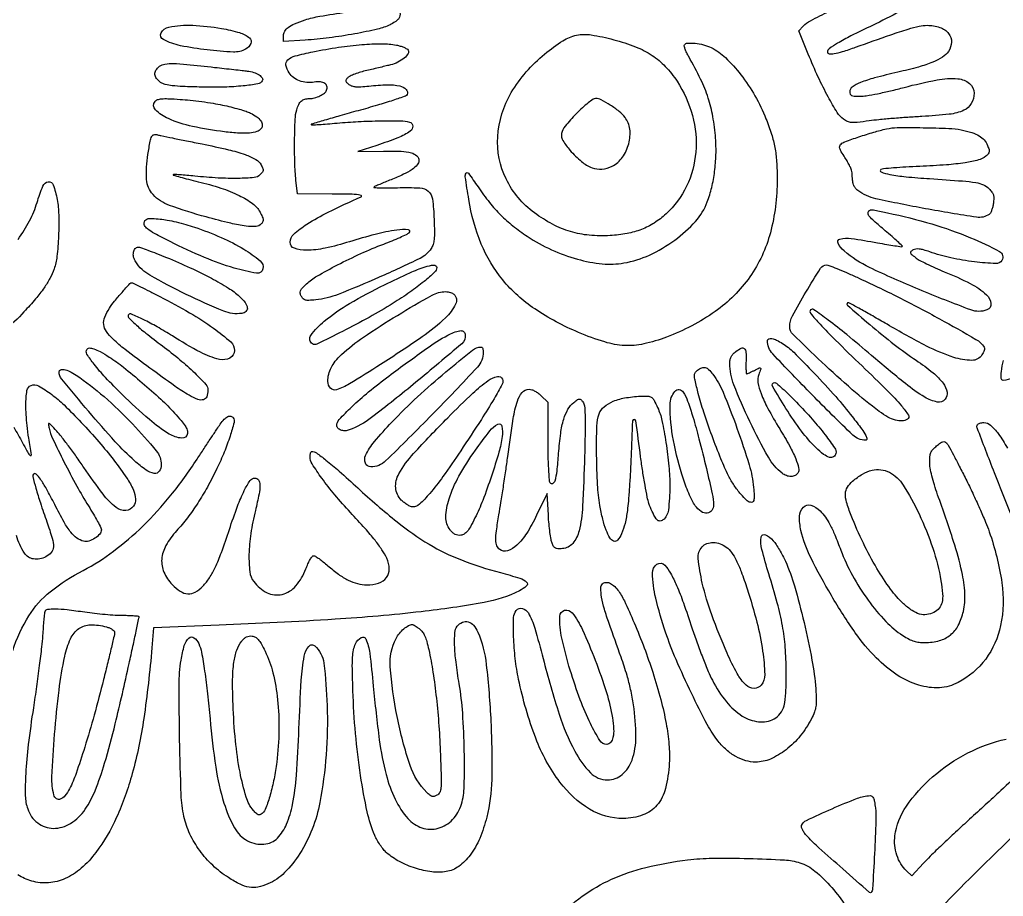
# Model space of a CAD drawing. Header units: inches. Extents: x 0 to 5940, y 0 to 4205.
# Drawn here: x 5454.9 to 5486.68, y 715.4 to 743.74 of the extents above; entities that cross this region are included whole.
import ezdxf

# ---------------------------------------------------------------- set-up
doc = ezdxf.new("R2010")
doc.units = ezdxf.units.IN
doc.header["$LTSCALE"] = 50
doc.header["$MEASUREMENT"] = 0

# ---------------------------------------------------------------- blocks, each defined once
blk = doc.blocks.new('JACZ-COO-GE-001-CAR-LOGO-R00')
at = {"color": 8}
for points in [[(5435.44, 1784.98, -0.004709), (5448.25, 1818.26, -0.00734), (5459.96, 1846.66, -0.007771), (5471.99, 1873.48, -0.006298), (5485.7, 1901.88, -0.003853), (5495.34, 1920.86, -0.008176), (5503.16, 1935.37, -0.008847), (5511.04, 1948.88, -0.005405), (5520.79, 1964.56, 0.002803), (5525.53, 1972.08, 0.000978), (5532.26, 1982.96, 0.000972), (5539.62, 1994.95, 0.001134), (5546.57, 2006.38, -0.010939), (5580.96, 2060.55, -0.015343), (5614.17, 2107.23, -0.015176), (5650.47, 2152.17, -0.010363), (5694.27, 2201.08, -0.010318), (5729.1, 2236.87, -0.006555), (5771.05, 2277.16, -0.006451)], [(5693.17, 2623.08, -0.009926), (5680.84, 2616.84, 0.004605), (5671.14, 2612.05, 0.016958), (5665.14, 2608.76, 0.019833), (5661.34, 2606.3, 0.243674), (5660.57, 2604.81, 0.385778), (5661.3, 2604.01, 0.067774), (5663.51, 2604.09, 0.033701), (5667.28, 2605.01, 0.008623), (5673.24, 2607.02, -0.001425), (5689.07, 2612.6, -0.009775), (5696.92, 2615.17, -0.019808), (5701.81, 2616.46, -0.053466), (5705.39, 2616.86, -0.081406), (5711.16, 2615.94, -0.142215), (5715.12, 2613.21, -0.18231), (5716.42, 2609.32, -0.144673), (5715, 2605.09, -0.099354), (5712.32, 2602.53, -0.04354), (5707.95, 2600.27, -0.030196), (5701.54, 2598.08, -0.011003), (5692.23, 2595.74, 0.008338), (5681.75, 2593.15, 0.031952), (5675.38, 2591.03, 0.054228), (5671.67, 2589.03, 0.24687), (5670.57, 2586.93, 0.099521), (5670.79, 2585.85, 0.194137), (5671.4, 2585.24, 0.090017), (5672.64, 2584.95, 0.012431), (5675.32, 2584.89, 0.042046), (5678.04, 2585.12, 0.007381), (5683.08, 2586.06, 0.007958), (5688.98, 2587.35, 0.007074), (5695.07, 2588.88, -0.01751), (5709.88, 2592.26, -0.067798), (5719.27, 2592.77, -0.151133), (5724.49, 2590.68, -0.226123), (5726.57, 2586.31, -0.130667), (5725.32, 2581.62, -0.158549), (5721.97, 2578.58, -0.077685), (5715.39, 2576.78, -0.015054), (5703.09, 2575.77, 0.004284), (5696.71, 2575.38, 0.003545), (5689.92, 2574.87, 0.00358), (5683.7, 2574.3, 0.0096), (5679.28, 2573.78, -0.005707), (5673.89, 2573.11, -0.044615), (5671.37, 2573.05, -0.086972), (5669.6, 2573.48, -0.05444), (5667.76, 2574.54, -0.096553), (5664.97, 2577.54, -0.015067), (5660.89, 2584.58, -0.015707), (5656.4, 2593.54, -0.011169), (5651.91, 2603.85), (5647.63, 2614.32), (5649.62, 2616.44, -0.083295), (5652.9, 2618.93, -0.009068), (5661.41, 2623.21, -0.011923)], [(5744.03, 2458.15, -0.138188), (5739.71, 2456.89, -0.397343), (5738.76, 2457.78, -0.049975), (5738.86, 2460.87, -0.030391), (5739.83, 2465.84, -0.009308)], [(5296.06, 2520.35, 0.033727), (5301.28, 2528.84, 0.048626), (5304.61, 2537, -0.025435), (5307.24, 2544.43, -0.263917), (5309.7, 2546.35, -0.362926), (5311.94, 2544.98, -0.035309), (5313.67, 2538.35, -0.040937), (5314.38, 2531.47, -0.016138), (5314.27, 2521.95, -0.015307), (5313.58, 2512.68, -0.059643), (5312.3, 2507.07, -0.038212), (5310.42, 2502.85, -0.029026), (5307.75, 2498.53, -0.022954), (5303.99, 2493.67, -0.010773), (5298.73, 2487.73, -0.069163), (5280.26, 2472.62, -0.088566)], [(5742.93, 2397.02, -0.003535), (5735.76, 2415.2, -0.000626), (5727.97, 2435.43, -0.234048), (5728.12, 2436.96, -0.134014), (5728.5, 2437.31, -0.044431), (5729.21, 2437.61, -0.040499), (5730.09, 2437.81, -0.036223), (5731.03, 2437.88, -0.187), (5734.01, 2436.72, -0.051044), (5737.44, 2432.88, -0.032353), (5741.59, 2426.3, -0.009654)], [(5294.11, 2435.84, -0.006757), (5298.08, 2428.71, 0.006104), (5300.06, 2425.13, 0.030847), (5301.31, 2423.22, 0.280376), (5301.81, 2423.02, 0.4147), (5302.06, 2423.38, -0.004532), (5300.89, 2430.8, -0.009557), (5300.14, 2436.59, -0.011929), (5299.72, 2441.44, -0.015204), (5299.58, 2445.93, -0.039612), (5300.07, 2452.26, -0.264897), (5301.97, 2454.64, -0.227006), (5305.25, 2454.42, -0.030426), (5311.21, 2450.54, -0.033935), (5316.78, 2445.81, -0.010514), (5324.49, 2437.97, -0.010764), (5332.46, 2429.15, -0.014915), (5339.2, 2420.88, -0.012958), (5345.02, 2412.85, -0.049266), (5348, 2407.44, -0.088874), (5348.93, 2403.44, -0.158896), (5348.05, 2400.21, -0.243031), (5344.55, 2398.24, -0.176472), (5340.22, 2399.64, -0.065031), (5334.33, 2405.6, -0.013455), (5325.71, 2417.61, 0.005568), (5322.3, 2422.53, 0.005544), (5318.77, 2427.38, 0.005442), (5315.59, 2431.55, 0.021596), (5313.51, 2434, 0.002283), (5310.71, 2436.98, 0.108584), (5310.04, 2437.44, 0.574316), (5309.75, 2437.21, 0.017547), (5310.06, 2435.38, 0.059547), (5311.65, 2430.62, 0.006453), (5316.75, 2420.2, 0.008635), (5322.51, 2409.25, 0.014486), (5327.78, 2400.29, -0.006858), (5330, 2396.64, -0.009633), (5331.87, 2393.32, -0.006354), (5333.34, 2390.51, -0.117713), (5333.57, 2389.54, -0.181316), (5332.85, 2387.62, -0.070006), (5330.67, 2385.73, -0.068149), (5327.96, 2384.46, -0.13701), (5325.61, 2384.4, -0.098622), (5322.59, 2385.82, -0.066839), (5319.85, 2388.47, -0.039265), (5316.81, 2393.02, -0.009775), (5312.59, 2400.91, 0.007286), (5308.82, 2408.06, 0.027604), (5306.15, 2412.35, 0.047544), (5304.2, 2414.64, 0.409638), (5302.99, 2414.63, 0.264371), (5302.68, 2413.53, 0.006571), (5304.08, 2408.3, 0.011325), (5306.12, 2401.65, 0.005263), (5309.05, 2393.11, -0.01257), (5311.46, 2385.75, -0.080839), (5311.96, 2381.87, -0.165414), (5311.02, 2379.37, -0.101841), (5308.55, 2377.37, -0.154721), (5303.07, 2376.42, -0.218736), (5298.95, 2379.05, -0.072441), (5295.32, 2387, -0.00847)], [(5293.66, 2335.14, -0.062358), (5300.93, 2350.83, -0.085211), (5310.58, 2361.65, -0.047929), (5325.38, 2371.28, 0.040841), (5339.03, 2379.88, 0.032357), (5352.26, 2391.23, 0.030025), (5364.88, 2405.13, 0.024634), (5376.66, 2421.35, -0.000738), (5379.86, 2426.23, -0.000812), (5382.97, 2430.95, -0.000756), (5385.64, 2434.97, -0.004131), (5387.11, 2437.13, -0.035194), (5388.91, 2439.38, -0.092831), (5390.56, 2440.61, -0.171911), (5391.93, 2440.77, -0.200519), (5392.99, 2440.01, -0.205656), (5393.31, 2437.85, -0.013712), (5391.51, 2431.72, -0.018757), (5388.9, 2424.57, -0.015427), (5385.6, 2417.14, -0.01341), (5381.31, 2408.82, -0.017944), (5376.95, 2401.52, -0.01931), (5372.37, 2395.02, -0.021003), (5367.42, 2389.07, 0.05571), (5362.66, 2382.47, 0.108553), (5360.77, 2376.29, 0.124293), (5361.75, 2370.45, 0.086869), (5365.46, 2364.87, 0.059868), (5369.11, 2361.85, 0.130076), (5372.55, 2360.74, 0.141235), (5375.89, 2361.52, 0.076007), (5379.27, 2364.13, 0.046507), (5382.26, 2367.93, 0.034219), (5384.86, 2372.63, 0.022642), (5387.61, 2379.27, 0.006656), (5391.22, 2389.7, -0.008991), (5394.89, 2400.15, -0.025674), (5397.94, 2407.23, -0.0328), (5400.56, 2411.76, -0.250288), (5402.66, 2412.88, -0.250682), (5404.28, 2412.01, -0.143456), (5404.96, 2409.84, -0.05449), (5404.59, 2405.69, -0.010327), (5402.93, 2398.28, 0.022913), (5400.88, 2387.89, 0.031383), (5400.06, 2378.39, 0.034613), (5400.41, 2370.66, 0.132018), (5402.17, 2366.21, 0.119197), (5408.18, 2361.21, 0.175717), (5414.94, 2360.47, 0.156111), (5421.18, 2364.29, 0.090825), (5425.67, 2371.94, -0.01854), (5426.6, 2374.22, -0.027148), (5427.59, 2376.13, -0.025706), (5428.53, 2377.56, -0.238272), (5429.17, 2377.88, -0.140701), (5429.94, 2377.66, -0.013392), (5431.6, 2376.56, -0.016265), (5433.53, 2375.11, -0.012119), (5435.56, 2373.39, 0.024904), (5440.34, 2369.55, 0.041807), (5444.75, 2366.89, 0.049279), (5448.95, 2365.3, 0.060692), (5453.09, 2364.71, 0.084056), (5458.43, 2365.51, 0.153579), (5461.99, 2368.05, 0.16886), (5463.25, 2371.97, 0.105822), (5462.12, 2376.7, 0.035582), (5459.94, 2380.54, 0.020811), (5456.83, 2384.82, 0.014897), (5452.35, 2390.13, 0.005468), (5445.72, 2397.38, -0.013396), (5438.7, 2405.3, -0.018343), (5432.85, 2412.81, -0.016232), (5428.51, 2419.25, -0.140937), (5427.57, 2422.54, -0.030347), (5427.62, 2423.43, -0.047257), (5427.79, 2424.19, -0.060226), (5428.03, 2424.71, -0.261991), (5428.32, 2424.87, -0.153324), (5430.39, 2424.21, -0.014636), (5434.69, 2420.99, -0.013587), (5440.6, 2416.03, -0.004454), (5449.03, 2408.4, 0.015865), (5466.73, 2393.11, 0.036262), (5481.19, 2383.04, 0.041463), (5495.7, 2375.98, 0.027797), (5513.25, 2370.27, -0.009296), (5522.07, 2367.75, -0.117494), (5525.03, 2366.02, -0.433758), (5525.01, 2364.25, -0.07005), (5521.82, 2362.06, -0.07087), (5505.92, 2356.8, -0.015942), (5477.63, 2352.64, -0.013064), (5438.86, 2349.22, -0.005495), (5386.57, 2346.56), (5357.07, 2345.38), (5356.32, 2336.38, -0.01531), (5352.67, 2304.53, -0.03045), (5347.48, 2279.68, -0.038288), (5340.46, 2260, -0.056312), (5331.15, 2244.2, -0.051074), (5324.51, 2237.02, -0.075815), (5317.32, 2232.41, -0.086089), (5309.8, 2230.51, -0.089941), (5302.21, 2231.29, -0.06319), (5295.9, 2234.03, -0.046087)], [(5748.19, 2281.15, -0.007101), (5738.62, 2272.04, -0.002459), (5724.57, 2259.16, 0.003078), (5718.25, 2253.35, 0.003188), (5712.07, 2247.53, 0.003075), (5706.79, 2242.43, 0.01374), (5703.79, 2239.34), (5698.52, 2233.58), (5696.07, 2235.88, -0.072075), (5693.61, 2238.97, -0.053605), (5691.82, 2242.96, -0.052349), (5690.88, 2247.35, -0.060235), (5690.94, 2251.63, -0.117084), (5696.1, 2264.99, -0.063508), (5707.89, 2278.2, -0.059311), (5723.76, 2288.99, -0.066999), (5741.09, 2295.22, -0.0116)], [(5538.31, 2213.99, -0.046094), (5550.15, 2224.43, -0.051298), (5563.31, 2232.1, -0.046802), (5578.77, 2237.42, -0.029495), (5597.57, 2240.83, -0.027384), (5608.73, 2241.56, -0.00914), (5625.09, 2241.44, -0.007083), (5641.19, 2240.79, -0.063478), (5648.13, 2239.52, -0.09811), (5654.9, 2235.8, -0.038609), (5662.53, 2228.31, -0.037533), (5668.75, 2219.99, -0.142017)]]:
    blk.add_lwpolyline(points, format="xyb", dxfattribs=at)
for points in [[(5468.07, 2621.88, -0.088166), (5467.83, 2620.53, -0.102555), (5467.15, 2619.43, -0.067865), (5465.84, 2618.39, -0.019809), (5463.57, 2617.15, -0.058118), (5457.97, 2615.14, -0.011924), (5447.66, 2613.01, -0.013007), (5436.1, 2611.22, -0.016407), (5425.32, 2610.19), (5415.57, 2609.58), (5415.57, 2612.11, -0.132299), (5416.13, 2614.18, -0.102697), (5417.69, 2615.92, -0.061222), (5420.57, 2617.54, -0.017936), (5425.33, 2619.31, -0.037684), (5431.95, 2620.95, -0.007549), (5443.97, 2622.81, -0.007668), (5456.05, 2624.3, -0.035706), (5463.07, 2624.56, -0.010978), (5466.07, 2624.38, -0.103438), (5467.3, 2624.02, -0.207009), (5467.88, 2623.29, -0.065791)], [(5387.65, 2615.46, -0.025693), (5395.84, 2613.56, -0.1079), (5400.26, 2611.17, -0.325861), (5400.87, 2608.62, -0.171787), (5398.56, 2606.09, -0.134101), (5393.03, 2604.83, -0.018611), (5381.17, 2605.76, -0.021866), (5369.19, 2607.69, -0.068598), (5361.52, 2610.4, -0.409974), (5360.51, 2613.49, -0.233371), (5363.92, 2616.07, -0.058324), (5374.7, 2616.88, -0.033632)], [(5564.32, 2610.39, -0.027619), (5574.18, 2607.16, -0.052499), (5581.59, 2603.33, -0.058318), (5587.52, 2598.35, -0.04345), (5592.82, 2591.64, -0.080122), (5599.76, 2576.19, -0.086494), (5601.24, 2559.76, -0.090225), (5597.1, 2544.36, -0.097196), (5587.86, 2531.86, -0.043468), (5582.54, 2527.79, -0.049272), (5576.81, 2524.89, -0.046217), (5570.32, 2523.04, -0.031588), (5562.7, 2522.11, -0.037968), (5553.27, 2522.27, -0.049685), (5544.81, 2523.92, -0.04921), (5536.78, 2527.22, -0.036241), (5528.63, 2532.33, -0.121031), (5515.83, 2547.63, -0.130609), (5512.05, 2566.67, -0.118479), (5518.18, 2586.52, -0.08867), (5533.2, 2603.9, -0.026896), (5541.45, 2609.9, -0.092396), (5547.55, 2612.4, -0.09124), (5554.18, 2612.56, -0.02584)], [(5466.44, 2607.95, -0.024074), (5468.18, 2607.52, -0.027714), (5469.79, 2606.95, -0.028475), (5471.07, 2606.32, -0.122275), (5471.69, 2605.74, -0.287868), (5471.71, 2604.13, -0.079418), (5469.99, 2602.12, -0.061535), (5467.14, 2600.25, -0.054652), (5463.8, 2599.03, -0.001302), (5461.9, 2598.57, -0.000437), (5459.12, 2597.9, -0.000435), (5456.03, 2597.17, -0.000498), (5453.09, 2596.48, 0.014732), (5450.3, 2595.74, 0.017224), (5447.71, 2594.87, 0.016352), (5445.59, 2594, 0.092873), (5444.59, 2593.3, 0.035224), (5443.8, 2592.37, 0.200711), (5443.65, 2591.76, 0.16919), (5443.97, 2591.16, 0.023696), (5445.07, 2590.24, 0.080827), (5446.42, 2589.52, 0.061165), (5448.07, 2589.18, 0.037994), (5450.39, 2589.16, 0.010203), (5454.07, 2589.49, -0.019991), (5462.38, 2590.08, -0.061991), (5467.97, 2589.55, -0.140206), (5470.81, 2588.01, -0.2991), (5471.32, 2585.68, -0.221394), (5470.58, 2584.96, -0.003523), (5464.89, 2583.04, -0.008136), (5457.89, 2580.85, -0.004421), (5449.23, 2578.39, 0.001822), (5440.99, 2576.09, 0.00309), (5434.1, 2574.09, 0.000442), (5428.07, 2572.3, 0.567999), (5428.02, 2572.1, 0.213315), (5428.35, 2571.97, 0.001324), (5431.6, 2572.16, 0.005051), (5435.34, 2572.43, 0.00316), (5439.72, 2572.81, -0.010709), (5449.29, 2573.5, -0.00927), (5459.35, 2573.82, -0.007395), (5468.31, 2573.81, -0.061514), (5472.32, 2573.25, -0.32044), (5473.77, 2571.49, -0.261212), (5472.7, 2569.22, -0.060395), (5467.14, 2566.21, -0.01575), (5457.57, 2562.78), (5449.07, 2560.03), (5460.57, 2560.19, -0.012573), (5468.55, 2560.1, -0.05626), (5473.17, 2559.41, -0.122318), (5475.64, 2558.04, -0.208661), (5476.57, 2555.91, -0.184677), (5475.83, 2553.98, -0.059859), (5473.49, 2551.92, -0.040802), (5469.64, 2549.72, -0.016101), (5464.02, 2547.31, 0.003761), (5461.31, 2546.22, 0.0053), (5458.91, 2545.2, 0.003185), (5456.9, 2544.32, 0.071128), (5456.37, 2543.98, 0.679313), (5456.44, 2543.75, 0.005082), (5459.18, 2543.65, 0.008916), (5462.66, 2543.61, 0.004844), (5466.93, 2543.69, -0.016712), (5476.99, 2543.62, -0.169565), (5480.81, 2542.11, -0.186672), (5482.68, 2538.62, -0.021044), (5483.4, 2529.49, -0.00622), (5483.55, 2523.74, -0.02795), (5483.4, 2520.39, -0.048499), (5482.94, 2518.1, -0.071759), (5482.08, 2516.25, -0.135906), (5477.07, 2511.85, -0.008122), (5458.64, 2503.31, -0.011352), (5440.21, 2495.62, -0.067528), (5430.1, 2493.17, -0.01175), (5427.01, 2492.92, -0.076123), (5425.46, 2493.07, -0.137258), (5424.46, 2493.65, -0.071552), (5423.6, 2494.81, -0.070675), (5423.12, 2496.14, -0.154207), (5423.22, 2497.2, -0.088987), (5424, 2498.38, -0.014203), (5425.96, 2500.34, -0.05819), (5430.67, 2503.84, -0.011609), (5439.89, 2508.89, -0.012669), (5450.48, 2514.03, -0.015162), (5460.71, 2518.31, 0.005764), (5464.54, 2519.83, 0.007136), (5468.07, 2521.33, 0.005965), (5470.99, 2522.67, 0.051785), (5472.21, 2523.41, 0.686451), (5471.82, 2524.76, 0.059207), (5466.63, 2524.6, 0.024659), (5456.86, 2522.63, 0.014285), (5445.34, 2519.36, -0.022489), (5434.39, 2516.44, -0.05154), (5425.92, 2515.49, -0.087827), (5420.48, 2516.4, -0.31751), (5418.57, 2519.11, -0.212636), (5420.19, 2522.75, -0.040647), (5426.1, 2527.26, -0.028513), (5435.75, 2532.7, -0.009312), (5450.57, 2539.63, 0.611342), (5450.6, 2540.14, 0.109913), (5449.38, 2540.53, 0.018756), (5445.5, 2540.73, 0.002627), (5437.46, 2540.81), (5421.85, 2540.88), (5421.21, 2547.03, -0.019057), (5420.69, 2554.95, -0.00965), (5420.6, 2564.95, -0.007587), (5420.85, 2574.46, -0.05964), (5421.55, 2578.81, -0.040316), (5422.47, 2581.25, -0.102182), (5423.6, 2582.76, -0.117017), (5425.13, 2583.58, -0.062608), (5427.27, 2583.86, 0.063882), (5429.6, 2584.18, 0.047769), (5432.03, 2585.09, 0.049586), (5434.05, 2586.33, 0.139175), (5435.03, 2587.64, 0.152291), (5435.14, 2589.39, 0.191824), (5434.21, 2590.71, 0.127275), (5432.23, 2591.37, 0.056757), (5429.46, 2591.25, -0.061122), (5426.06, 2591.12, -0.067308), (5422.84, 2591.84, -0.071833), (5420.11, 2593.33, -0.08759), (5418.12, 2595.44, -0.09574), (5416.71, 2598.87, -0.267313), (5417.51, 2601.24, -0.116032), (5420.88, 2603.05, -0.015161), (5428.85, 2604.93, -0.01294), (5440.39, 2606.98, -0.017443), (5450.93, 2608.2, -0.019484), (5459.9, 2608.57, -0.048256)], [(5608.21, 2606.81, -0.079622), (5614.68, 2602.29, -0.036502), (5621.55, 2594.6, -0.034215), (5627.91, 2585.06, -0.034721), (5632.87, 2574.78, -0.018128), (5635.37, 2567.8, -0.031549), (5636.87, 2561.84, -0.029913), (5637.64, 2555.52, -0.014511), (5637.91, 2547.38, -0.066109), (5634.83, 2523.4, -0.088115), (5625.58, 2503.52, -0.087113), (5609.95, 2487.89, -0.063104), (5588.14, 2476.37, -0.035257), (5577.8, 2473.29, -0.068002), (5569.22, 2472.58, -0.061876), (5560.24, 2474.18, -0.024802), (5548.49, 2478.46, -0.047648), (5528.74, 2489.1, -0.072933), (5514.35, 2502.12, -0.075931), (5504.68, 2518.31, -0.056517), (5499.04, 2538.38, -0.002738), (5497.44, 2548.6, -0.197906), (5497.84, 2550.22, -0.509297), (5498.86, 2550.22, -0.006472), (5503.19, 2544.05, 0.018071), (5508.39, 2537.02, 0.027782), (5513.42, 2531.37, 0.028994), (5518.88, 2526.49, 0.022285), (5525.36, 2521.79, 0.038433), (5536.31, 2515.73, 0.039828), (5547.93, 2511.5, 0.042633), (5559.16, 2509.41, 0.067851), (5568.91, 2509.77, 0.065711), (5580.38, 2513.35, 0.04949), (5591.77, 2520.08, 0.05108), (5601.13, 2528.53, 0.094381), (5606.44, 2537.26, 0.031576), (5608.43, 2543.81, 0.02577), (5609.74, 2551.03, 0.025114), (5610.34, 2558.55, 0.025784), (5610.16, 2566.03, 0.024479), (5608.95, 2575.75, 0.036215), (5606.87, 2584.09, 0.033168), (5603.45, 2592.55, 0.016694), (5598.09, 2602.75, -0.016751), (5597.18, 2604.49, -0.023781), (5596.49, 2606.1, -0.02133), (5596.06, 2607.43, -0.208728), (5596.15, 2608, -0.244064), (5597.57, 2608.86, -0.03955), (5600.91, 2608.79, -0.040409), (5604.75, 2608.09, -0.047751)], [(5384.57, 2597.93, -0.00009), (5388.9, 2597.44, -0.00009), (5393.23, 2596.95, -0.000088), (5397.01, 2596.51, -0.000356), (5399.31, 2596.25, -0.048313), (5402.23, 2595.62, -0.066987), (5404.65, 2594.48, -0.098821), (5406.03, 2593.13, -0.296924), (5406.06, 2591.87, -0.213931), (5404.01, 2590.48, -0.017781), (5397.49, 2589.57, -0.020074), (5388.98, 2589.03, -0.011317), (5378.63, 2589.03, -0.003989), (5370.22, 2589.28, -0.019211), (5365.45, 2589.65, -0.034178), (5362.38, 2590.22, -0.082248), (5360.28, 2591.15, -0.081003), (5358.4, 2592.87, -0.152288), (5357.68, 2594.76, -0.160764), (5358.18, 2596.66, -0.092931), (5359.82, 2598.39, -0.11766), (5362.23, 2599.38, -0.043903), (5365.91, 2599.64, -0.020576), (5372.05, 2599.27, -0.002942)], [(5388.14, 2580.94, -0.008689), (5391.87, 2580.08, -0.008635), (5395.58, 2579.09, -0.00852), (5398.78, 2578.12, -0.033062), (5400.71, 2577.35, -0.045293), (5403.53, 2575.68, -0.084744), (5405.37, 2573.79, -0.128405), (5406.05, 2571.96, -0.199721), (5405.56, 2570.36, -0.139085), (5403.56, 2568.99, -0.059081), (5400.36, 2568.32, -0.038708), (5395.71, 2568.27, -0.013328), (5389.02, 2568.88, -0.023792), (5374.59, 2571.31, -0.049713), (5363.77, 2574.81, -0.090807), (5357.93, 2578.75, -0.390343), (5357.74, 2582.58, -0.136662), (5358.87, 2583.37, -0.063221), (5360.65, 2583.74, -0.03107), (5363.57, 2583.8, -0.005471), (5369.06, 2583.51, -0.010755), (5373.55, 2583.13, -0.006718), (5378.79, 2582.49, -0.00674), (5383.95, 2581.73, -0.012168)], [(5547.36, 2576.94, 0.020187), (5542.37, 2571.41, 0.132431), (5540.83, 2568.05, 0.179771), (5541.43, 2564.9, 0.04438), (5544.6, 2560.58, 0.036765), (5549.81, 2555.47, 0.085191), (5554.52, 2552.7, 0.111978), (5559.02, 2552.07, 0.098635), (5563.59, 2553.39, 0.119576), (5568.22, 2557.41, 0.090152), (5571.08, 2563.53, 0.092978), (5571.56, 2570.1, 0.139274), (5569.39, 2575.38, 0.056799), (5566.73, 2578.07, 0.026568), (5562.75, 2580.93, 0.024224), (5558.71, 2583.26, 0.119109), (5556.16, 2583.88, 0.149369), (5554.99, 2583.52, 0.018574), (5552.8, 2581.93, 0.019664), (5550.21, 2579.71, 0.012569)], [(5720.77, 2569.76, -0.021979), (5725.63, 2568.5, -0.059053), (5728.89, 2567.07, -0.081268), (5731.1, 2565.23, -0.080504), (5732.61, 2562.78, -0.020295), (5733.31, 2560.88, -0.118523), (5733.39, 2559.82, -0.146736), (5732.97, 2558.96, -0.036764), (5731.82, 2557.88, -0.105184), (5728.49, 2556.18, -0.027253), (5722.57, 2554.94, -0.020261), (5714.11, 2553.99, -0.007382), (5702.07, 2553.31, 0.004163), (5695.83, 2552.99, 0.006067), (5690.35, 2552.6, 0.003205), (5685.72, 2552.19, 0.099783), (5684.62, 2551.86, 0.641738), (5684.69, 2550.78, 0.045534), (5688.58, 2549.68, 0.021822), (5695.92, 2548.64, 0.007587), (5706.57, 2547.78, -0.002144), (5721.43, 2546.72, -0.023434), (5727.37, 2546, -0.062262), (5730.76, 2544.97, -0.092277), (5733.32, 2543.22, -0.036665), (5734.6, 2541.74, -0.087723), (5735.25, 2540.44, -0.079471), (5735.45, 2538.91, -0.026237), (5735.27, 2536.66, -0.026566), (5734.96, 2535.03, -0.029963), (5734.49, 2533.52, -0.031287), (5733.94, 2532.29, -0.121384), (5733.4, 2531.68, -0.191381), (5727.68, 2530.37, -0.006599), (5704.65, 2534.24, -0.009375), (5682.37, 2538.72, -0.10439), (5674.15, 2542.44, -0.08022), (5673.03, 2543.58, -0.078963), (5672.31, 2545.03, -0.051161), (5671.88, 2547.13, -0.014421), (5671.65, 2550.46, 0.082077), (5671.43, 2551.56, 0.018499), (5670.67, 2553.32, 0.018695), (5669.64, 2555.31, 0.017156), (5668.43, 2557.28, -0.010586), (5666.75, 2559.93, -0.065796), (5666.11, 2561.41, -0.144483), (5666.11, 2562.44, -0.127809), (5666.68, 2563.37, -0.10668), (5668.37, 2564.42, -0.005042), (5674.73, 2566.62, -0.009185), (5681.42, 2568.72, -0.015751), (5687.07, 2570.19, -0.053682), (5691.93, 2570.76, -0.005404), (5703.59, 2570.73, -0.006005), (5715.2, 2570.44, -0.042935)], [(5378.9, 2563.41, -0.008046), (5390.78, 2560.83, -0.027894), (5398.32, 2558.62, -0.043604), (5403.12, 2556.42, -0.141787), (5405.54, 2553.94, -0.01813), (5406.34, 2552.3, -0.135345), (5406.47, 2551.46, -0.145528), (5406.14, 2550.69, -0.022034), (5405, 2549.45, -0.177502), (5402.42, 2548.25, -0.016027), (5395.19, 2547.89, -0.018738), (5386.12, 2548.06, -0.01215), (5375.66, 2548.9, 0.003941), (5372.03, 2549.26, 0.00624), (5368.91, 2549.5, 0.001989), (5366.22, 2549.66, 0.213575), (5365.89, 2549.53, 0.572698), (5365.94, 2549.34, 0.001636), (5369.06, 2548.47, 0.005889), (5372.75, 2547.5, 0.003413), (5377.2, 2546.41, -0.021144), (5387.38, 2543.55, -0.035206), (5395.63, 2540.18, -0.042779), (5401.7, 2536.52, -0.112854), (5405.02, 2532.72, -0.015544), (5406.06, 2530.64, -0.082043), (5406.39, 2529.42, -0.132072), (5406.24, 2528.44, -0.067795), (5405.58, 2527.39, -0.208116), (5403.29, 2526.23, -0.045651), (5398.78, 2526.38, -0.028161), (5391.82, 2527.66, -0.007273), (5380.78, 2530.51, -0.019336), (5364.23, 2535.73, -0.119616), (5356.84, 2540.59, -0.175547), (5353.96, 2547.36, -0.053626), (5354.54, 2558.65, -0.004849), (5355.58, 2564.72, -0.070383), (5356.26, 2566.79, -0.233431), (5357.26, 2567.55, -0.109027), (5358.93, 2567.52, 0.009059), (5360.42, 2567.18, 0.000393), (5365.68, 2566.09, 0.000669), (5371.91, 2564.82, 0.000477)], [(5687.6, 2532.37, -0.019732), (5707.56, 2527.34, -0.027015), (5725.02, 2521.16, -0.024588), (5738.02, 2514.99, -0.432182), (5739.11, 2510.94, -0.273262), (5736.34, 2509.49, -0.016961), (5726.74, 2510.29, -0.02428), (5716.12, 2512.08, -0.030981), (5706.58, 2514.79, 0.014169), (5703.83, 2515.67, 0.041403), (5701.88, 2516.06, 0.061406), (5700.39, 2516.05, 0.090873), (5699.15, 2515.65, 0.038812), (5698.06, 2514.95, 0.310234), (5697.88, 2514.42, 0.146851), (5698.3, 2513.76, 0.008736), (5700.13, 2512.25, 0.044907), (5701.88, 2511.09, 0.009277), (5705.16, 2509.4, 0.009683), (5709.07, 2507.57, 0.008988), (5713.14, 2505.85, -0.022543), (5724.84, 2500.52, -0.064867), (5732.18, 2495.48, -0.188032), (5734.19, 2491.51, -0.34069), (5732.36, 2488.6, -0.179952), (5725.1, 2488.62, -0.008341), (5701.82, 2497.81, -0.01319), (5679.44, 2507.77, -0.067024), (5668.04, 2515.21, -0.094248), (5665.32, 2518.65, -0.487096), (5666.18, 2520.55, -0.095489), (5671.28, 2520.8, -0.010178), (5683.05, 2518.88, 0.003304), (5687.24, 2518.14, 0.005308), (5690.82, 2517.57, 0.001368), (5693.93, 2517.12, 0.236037), (5694.25, 2517.22, 0.423391), (5694.24, 2517.48, 0.00201), (5692.13, 2519.44, 0.007075), (5689.62, 2521.7, 0.004223), (5686.58, 2524.31, -0.00422), (5681.45, 2528.71, -0.040871), (5679.45, 2530.77, -0.13713), (5678.86, 2532.09, -0.236746), (5679.24, 2533.21, -0.094777), (5679.89, 2533.66, -0.127566), (5680.6, 2533.77, -0.026151), (5681.87, 2533.57, -0.000662)], [(5375.51, 2525.95, -0.023142), (5387.56, 2521.28, -0.032855), (5397.75, 2515.96, -0.03355), (5405.06, 2510.81, -0.279796), (5406.36, 2507.15, -0.40319), (5403.49, 2505.18, -0.030367), (5393.36, 2507.49, -0.028819), (5380.01, 2512.26, -0.01672), (5364.57, 2519.42, -0.005378), (5357.45, 2523.11, -0.041705), (5354.31, 2525.14, -0.114833), (5353.01, 2526.73, -0.208974), (5352.93, 2528.38, -0.131981), (5353.59, 2529.28, -0.129576), (5354.62, 2529.75, -0.05614), (5356.42, 2529.84, -0.008213), (5360.08, 2529.56, -0.023857), (5363.19, 2529.12, -0.01029), (5367.28, 2528.25, -0.010155), (5371.6, 2527.15, -0.013244)], [(5362.88, 2512.3, -0.011102), (5373.59, 2507.65, -0.014673), (5383.11, 2502.91, -0.016018), (5390.85, 2498.45, -0.047611), (5395.72, 2494.74, -0.040682), (5398.32, 2491.91, -0.131946), (5399.31, 2489.58, -0.250529), (5398.71, 2487.95, -0.14736), (5396.78, 2487.06, -0.133738), (5388.66, 2488.07, -0.015597), (5371.79, 2495.63, -0.016327), (5355.46, 2504.24, -0.118768), (5349.05, 2510.27, -0.086378), (5348.12, 2512.42, -0.10209), (5348.05, 2514.63, -0.137119), (5348.82, 2516.25, -0.216844), (5350.2, 2516.88, -0.083028), (5351.2, 2516.71, -0.003691), (5354.54, 2515.53, -0.006137), (5358.48, 2514.06, -0.00434)], [(5484.57, 2507.7, -0.208299), (5483.65, 2505.59, -0.015823), (5478.87, 2501.42, -0.019417), (5472.55, 2496.64, -0.012772), (5464.92, 2491.61, -0.012607), (5454.17, 2485.28, -0.009983), (5442.24, 2478.97, -0.003402), (5430.66, 2473.23, -0.257187), (5428.65, 2473.33, -0.436232), (5427.9, 2477.14, -0.064061), (5433.96, 2483.57, -0.039322), (5445.37, 2491.51, -0.018779), (5461.14, 2499.96, -0.00618), (5472.5, 2505.34, -0.027706), (5479.34, 2508.03, -0.057806), (5483.32, 2508.85, -0.440212)], [(5673.85, 2503.31, -0.009617), (5692.5, 2494.37, -0.009272), (5711.02, 2484.62, -0.005022), (5727.43, 2475.37, -0.124092), (5731.14, 2471.77, -0.165174), (5731.26, 2471.23, -0.045759), (5731.09, 2470.36, -0.040945), (5730.7, 2469.35, -0.033071), (5730.13, 2468.33, -0.256906), (5725.56, 2465.91, -0.07455), (5717.4, 2467.26, -0.041507), (5705.22, 2472.34, -0.012031), (5687.37, 2482.16, 0.001758), (5680.91, 2485.89, 0.002794), (5675.36, 2489.02, 0.000622), (5670.47, 2491.74, 0.12721), (5669.94, 2491.88, 0.6902), (5669.53, 2490.78, 0.005229), (5679.61, 2482.02, 0.010805), (5690.64, 2473.06, 0.017257), (5700.48, 2465.94, -0.022165), (5708.08, 2460.33, -0.062654), (5712.64, 2455.57, -0.112566), (5714.39, 2451.61, -0.224735), (5713.56, 2448.37, -0.277922), (5710, 2447.12, -0.082981), (5704.41, 2449.3, -0.035967), (5695.63, 2455.43, -0.006509), (5680.34, 2468.16, 0.004682), (5669.2, 2477.5, 0.011719), (5660.86, 2484.05, 0.007), (5654.4, 2488.73, 0.364761), (5652.97, 2488.61, 0.387433), (5652.9, 2487.13, 0.012414), (5657.19, 2482.22, 0.012847), (5664.11, 2475.05, 0.002999), (5676.11, 2463.41, -0.004211), (5687.71, 2452.09, -0.021142), (5693.87, 2445.43, -0.036404), (5696.98, 2441.19, -0.41586), (5696.55, 2439.37, -0.124722), (5694.12, 2438.6, -0.082441), (5691.2, 2438.92, -0.061534), (5687.78, 2440.34, -0.031077), (5683.86, 2442.9, -0.018077), (5671.71, 2452.69, -0.010921), (5658.01, 2465.1, -0.004494), (5644.99, 2477.64, -0.201402), (5643.57, 2481.03, -0.12267), (5644.8, 2485.97, -0.012152), (5650.83, 2496.68, -0.008401), (5657.46, 2507.41, -0.255434), (5660.14, 2508.88, -0.093238), (5661.16, 2508.69, -0.003474), (5664.79, 2507.24, -0.00619), (5669.06, 2505.44, -0.004302)], [(5359.9, 2494.68, -0.014288), (5373.34, 2487.34, -0.024124), (5384.09, 2480.34, -0.02325), (5391.85, 2474.19, -0.216547), (5393.57, 2470.39, -0.279318), (5391.48, 2466.95, -0.179212), (5386.71, 2466.34, -0.066131), (5378.23, 2469.53, -0.016989), (5365.55, 2476.89, 0.01095), (5358.68, 2480.99, 0.015966), (5352.45, 2484.28, 0.009494), (5347.15, 2486.72, 0.309302), (5345.84, 2486.48, 0.400895), (5345.81, 2485.27, 0.02158), (5348.76, 2482.3, 0.01929), (5353.55, 2478.21, 0.005978), (5361.07, 2472.43, -0.012976), (5368.99, 2466.16, -0.01892), (5375.6, 2460.21, -0.015579), (5380.59, 2455.04, -0.186416), (5381.57, 2452.5, -0.085407), (5381.06, 2449.53, -0.245915), (5379.57, 2448.16, -0.161314), (5377.03, 2448.29, -0.036411), (5373.07, 2450.19, -0.024322), (5366.67, 2454.28, -0.004549), (5355.38, 2462.44, -0.004333), (5344.25, 2470.8, -0.027855), (5338.91, 2475.38, -0.048191), (5335.86, 2478.92, -0.123956), (5334.65, 2482.06, -0.126211), (5335.08, 2485.35, -0.050863), (5337.21, 2489.4, -0.024197), (5339.53, 2492.56, -0.010541), (5342.89, 2496.54, -0.004105), (5346.43, 2500.47, -0.210743), (5347.35, 2500.88, -0.114965), (5347.63, 2500.81, -0.000308), (5351.19, 2499.06, -0.001863), (5355.2, 2497.05, -0.001159)], [(5492.37, 2495.68, -0.324385), (5493.08, 2491.21, -0.084628), (5488.49, 2485.01, -0.039547), (5478.02, 2476.47, -0.009513), (5459.35, 2464.06, -0.004942), (5445.3, 2455.29, -0.059113), (5439.49, 2452.63, -0.289657), (5436.79, 2453.32, -0.190952), (5435.57, 2456.4, -0.057436), (5435.94, 2459.61, -0.060577), (5437.03, 2462.6, -0.054029), (5438.93, 2465.51, -0.033277), (5441.73, 2468.49, -0.038266), (5451.58, 2476.35, -0.01328), (5466.89, 2486.18, -0.008783), (5482.47, 2495.24, -0.126299), (5488.62, 2496.86, -0.041803), (5489.68, 2496.78, -0.036289), (5490.77, 2496.52, -0.037978), (5491.73, 2496.14, -0.08216)], [(5497.36, 2477.72, -0.269798), (5495.86, 2473.41, -0.004263), (5475.22, 2456.03, -0.008963), (5455.23, 2440.08, -0.075723), (5445.18, 2434.53, -0.084101), (5443.28, 2434.17, -0.089289), (5441.42, 2434.48, -0.110336), (5440.06, 2435.32, -0.200784), (5439.57, 2436.51, -0.190591), (5440.65, 2439.23, -0.014326), (5446.36, 2444.98, -0.017865), (5453.92, 2451.67, -0.011707), (5463.07, 2458.85, -0.005323), (5480.01, 2471.23, -0.029402), (5489.56, 2477.24, -0.074359), (5495.03, 2479.27, -0.418446)], [(5505.57, 2469.61, -0.189517), (5502.89, 2462.79, -0.006355), (5482.51, 2441.44, -0.006243), (5461.58, 2420.57, -0.195231), (5454.94, 2417.88, -0.308415), (5452.48, 2419.56, -0.205923), (5452.59, 2423.1, -0.064633), (5456.55, 2429.31, -0.01714), (5464.41, 2438.08, -0.01444), (5475.94, 2449.42, -0.012441), (5488.69, 2460.67, -0.006712), (5500.72, 2470.5, -0.169478), (5504.67, 2471.88, -0.227852), (5505.01, 2471.71, -0.074426), (5505.31, 2471.21, -0.056668), (5505.5, 2470.48, -0.037793)], [(5640.35, 2473.51, -0.054492), (5645.33, 2469.55, -0.007385), (5654.68, 2460.01, -0.009216), (5664.28, 2449.55, -0.016368), (5671.73, 2440.53, -0.004735), (5675.96, 2434.94, -0.031346), (5677.87, 2432.01, -0.110671), (5678.33, 2430.51, -0.435733), (5677.74, 2429.88, -0.194494), (5671.9, 2432.24, -0.006383), (5653.67, 2450.32, -0.006473), (5635.92, 2468.84, -0.189986), (5633.57, 2474.81, -0.306054), (5634.13, 2475.63, -0.143795), (5635.47, 2475.76, -0.067222), (5637.62, 2475.04, -0.026541)], [(5337.11, 2467.38, -0.025283), (5343.57, 2462.79, -0.009922), (5352.01, 2455.84, -0.010034), (5360.34, 2448.41, -0.020102), (5366.55, 2442.16, -0.010123), (5369.55, 2438.75, -0.034697), (5371.29, 2436.37, -0.055742), (5372.19, 2434.52, -0.114437), (5372.37, 2432.93, -0.409837), (5369.76, 2430.83, -0.109954), (5364.17, 2432.69, -0.044837), (5355.2, 2439.21, -0.013981), (5342.96, 2450.52, -0.009658), (5335.44, 2458.17, -0.023593), (5330.28, 2464.16, -0.025618), (5327.07, 2468.73, -0.286127), (5327.06, 2470.86, -0.262489), (5328.17, 2471.48, -0.081042), (5330.13, 2471.14, -0.044896), (5333.02, 2469.84, -0.013805)], [(5623.87, 2465.52, 0.00821), (5623.84, 2463.36, 0.013682), (5623.88, 2461.54, 0.007304), (5623.98, 2460.05, 0.390321), (5624.17, 2459.88, 0.098569), (5624.49, 2459.94, 0.005978), (5625.39, 2460.33, 0.008742), (5626.45, 2460.82, 0.006342), (5627.62, 2461.4, -0.00826), (5629.83, 2462.5, -0.31227), (5630.36, 2462.42, -0.292261), (5630.48, 2461.89, -0.007565), (5629.61, 2459.49, 0.134311), (5629.26, 2455.89, 0.049265), (5630.63, 2450.92, 0.033006), (5633.72, 2444.26, 0.011314), (5639.03, 2435.03, -0.010389), (5643.53, 2427.24, -0.028898), (5646.25, 2421.54, -0.039621), (5647.57, 2417.41, -0.198268), (5647.18, 2415.06, -0.151864), (5645.95, 2413.99, -0.101956), (5644.12, 2413.6, -0.08838), (5642.04, 2413.95, -0.080641), (5640.13, 2415.01, -0.098362), (5633.95, 2422.22, -0.016904), (5625.62, 2438.3, -0.017126), (5618.39, 2454.93, -0.094274), (5616.57, 2464.48, -0.047564), (5616.72, 2466.1, -0.068236), (5617.19, 2467.47, -0.066885), (5618.01, 2468.68, -0.043653), (5619.24, 2469.83, -0.047629), (5621.72, 2471.43, -0.316236), (5623.09, 2471.24, -0.194924), (5623.84, 2469.64, -0.021573)], [(5322.18, 2459.26, -0.032069), (5334.77, 2449.58, -0.022831), (5347.61, 2437.24, -0.017684), (5358.31, 2425.14, -0.173931), (5360.57, 2418.84, -0.156082), (5359.64, 2415.93, -0.281587), (5357.42, 2414.98, -0.117927), (5353.7, 2416.48, -0.028978), (5348.51, 2420.62, -0.025814), (5339.83, 2429.26, -0.008328), (5327.87, 2442.92, -0.003148), (5315.75, 2457.43, -0.174176), (5314.57, 2460.72, -0.319949), (5315.23, 2461.64, -0.131), (5316.84, 2461.76, -0.06766), (5319.31, 2460.93, -0.033162)], [(5514.21, 2457.37, -0.216589), (5514.08, 2455.17, -0.010444), (5510.42, 2448.59, -0.011616), (5504.69, 2439.28, -0.003332), (5495.39, 2425.14, -0.007584), (5487.41, 2413.56, -0.022031), (5481.43, 2405.9, -0.027657), (5476.81, 2401.06, -0.190614), (5473.82, 2399.88, -0.101403), (5472.8, 2400.09, -0.033135), (5471.44, 2400.78, -0.031453), (5469.98, 2401.78, -0.030735), (5468.65, 2402.96, -0.179577), (5466.12, 2408.46, -0.14815), (5467.54, 2414.81, -0.057795), (5474.12, 2423.86, -0.008803), (5489.57, 2440.04, -0.007326), (5500.89, 2451.16, -0.037213), (5507.72, 2456.76, -0.098221), (5511.89, 2458.61, -0.372321)], [(5608.93, 2459.63, -0.064282), (5613.56, 2451.54, -0.011639), (5619.81, 2435.37, -0.012324), (5625.3, 2418.83, -0.052486), (5627.28, 2408.63, -0.007601), (5627.53, 2405.05, -0.045866), (5627.46, 2403.19, -0.119801), (5627.1, 2402.24, -0.246406), (5626.41, 2401.88, -0.185047), (5624.42, 2402.64, -0.031395), (5621.53, 2405.59, -0.032168), (5618.55, 2409.52, -0.030144), (5616.03, 2413.88, -0.019636), (5612.6, 2421.46, -0.008354), (5608.58, 2431.85, -0.008401), (5604.86, 2442.51, -0.017093), (5602.37, 2451.02, -0.003527), (5600.91, 2456.91, -0.050394), (5600.62, 2459.05, -0.148855), (5600.96, 2460.33, -0.095917), (5602.01, 2461.46, -0.058285), (5603.98, 2462.57, -0.165857), (5605.53, 2462.68, -0.133809), (5607.04, 2461.81, -0.03295)], [(5646.64, 2447.01, -0.011167), (5653.72, 2439.34, -0.016837), (5659.51, 2432.32, -0.012582), (5663.85, 2426.37, -0.201553), (5664.35, 2423.98, -0.207376), (5663.31, 2422.46, -0.213214), (5661.5, 2422.2, -0.095439), (5658.82, 2423.55, -0.02976), (5655.41, 2426.53, -0.037919), (5648.89, 2434, -0.019256), (5641.8, 2444.28, -0.01226), (5635.84, 2454.22, -0.573004), (5636.8, 2455.89, -0.181106), (5637.59, 2455.59, -0.005659), (5640.22, 2453.28, -0.010379), (5643.26, 2450.41, -0.006927)], [(5531.65, 2449.96), (5534.57, 2447.03), (5534.59, 2429.71, 0.005063), (5534.66, 2422.96, 0.007437), (5534.87, 2417.03, 0.00394), (5535.17, 2412.04, 0.124927), (5535.54, 2410.89, 0.359554), (5536.81, 2410.47, 0.229664), (5537.92, 2411.67, 0.046931), (5538.79, 2415.98, 0.008941), (5539.5, 2423.95, -0.014975), (5540.42, 2433.03, -0.040183), (5541.78, 2439.38, -0.058035), (5543.71, 2443.85, -0.095548), (5546.4, 2446.96, -0.012811), (5548.06, 2448.2, -0.140264), (5548.83, 2448.47, -0.211925), (5549.48, 2448.22, -0.034669), (5550.4, 2447.19, -0.137215), (5551.12, 2445.4, -0.019252), (5551.4, 2441.38, -0.012503), (5551.45, 2434.86, -0.002317), (5551.18, 2422.88, -0.006453), (5550.27, 2400.06, -0.045287), (5548.68, 2389.06, -0.117941), (5545.84, 2383.45, -0.198166), (5541.22, 2381.07, -0.024971), (5539.16, 2381, -0.11714), (5538.01, 2381.29, -0.140525), (5537.23, 2382.03, -0.041908), (5536.51, 2383.53, -0.049652), (5536.07, 2385.17, -0.00858), (5535.59, 2388.36, -0.009261), (5535.17, 2392.14, -0.008166), (5534.86, 2396.09), (5534.27, 2405.88), (5529.59, 2396.13, -0.028265), (5525.1, 2387.97, -0.065038), (5520.64, 2382.58, -0.108169), (5516.54, 2380.14, -0.234214), (5513, 2380.64, -0.158414), (5511.72, 2382.3, -0.079489), (5511.24, 2384.91, -0.040611), (5511.48, 2389.11, -0.00856), (5512.61, 2396.36, 0.003654), (5513.51, 2401.8, 0.001751), (5514.6, 2408.79, 0.001736), (5515.68, 2416.1, 0.002477), (5516.58, 2422.6, -0.005067), (5519.05, 2439.65, -0.038244), (5520.9, 2447.57, -0.102172), (5523.09, 2451.47, -0.217562), (5526.17, 2452.88, -0.081696), (5527.39, 2452.68, -0.04107), (5528.83, 2452.06, -0.037878), (5530.3, 2451.12, -0.035944)], [(5584.08, 2444.63, -0.055086), (5586.02, 2438.75, -0.014046), (5587.82, 2428.88, -0.014933), (5589.14, 2418.21, -0.024096), (5589.55, 2409.08, -0.027947), (5588.91, 2398.45, -0.194382), (5586.47, 2393.97, -0.454315), (5583.38, 2394.48, -0.058549), (5580.17, 2401.38, -0.029907), (5579.41, 2404.27, -0.005686), (5578.39, 2409.61, -0.00605), (5577.35, 2415.89, -0.005525), (5576.43, 2422.38, 0.000908), (5574.28, 2438.59, 0.376059), (5573.49, 2439.28, 0.401339), (5572.76, 2438.58, 0.000929), (5572.1, 2422.37, -0.003954), (5571.79, 2415.65, -0.003544), (5571.36, 2408.69, -0.003554), (5570.88, 2402.44, -0.011099), (5570.44, 2398.25, -0.026308), (5569.38, 2392.42, -0.047053), (5567.81, 2387.8, -0.066854), (5566.02, 2384.91, -0.322952), (5564.26, 2384.44, -0.173485), (5562.58, 2385.89, -0.037552), (5560.92, 2389.4, -0.031585), (5559.37, 2394.32, -0.017052), (5558.07, 2400.55, -0.030011), (5557.01, 2409.86, -0.010793), (5556.6, 2423.2, -0.008119), (5556.69, 2436.3, -0.078265), (5557.68, 2441.76, -0.137603), (5559.93, 2444.98, -0.07569), (5564.09, 2447.47, -0.057818), (5569.98, 2449.1, -0.032448), (5577.38, 2449.77, -0.025765), (5580.09, 2449.7, -0.145115), (5581.43, 2449.18, -0.110373), (5582.46, 2447.96, -0.012056)], [(5595.61, 2451.63, -0.052024), (5597.59, 2447.51, -0.0129), (5599.94, 2440.4, -0.010327), (5602.69, 2430.57, -0.004229), (5606.04, 2417.11, -0.00521), (5608.65, 2405.72, -0.049051), (5609.23, 2400.73, -0.163502), (5608.45, 2398.26, -0.209446), (5606.41, 2397.07, -0.18479), (5603.66, 2397.78, -0.086605), (5601.03, 2400.42, -0.05335), (5598.42, 2405.17, -0.019176), (5595.71, 2412.4, -0.033175), (5591.19, 2429.86, -0.04609), (5589.66, 2445.93, -0.180445), (5591.88, 2451.92, -0.507058)], [(5514.05, 2431.52, -0.037493), (5512.59, 2424.53, -0.010193), (5509.23, 2413.74, -0.010719), (5505.33, 2402.81, -0.025139), (5501.83, 2394.88, -0.009715), (5499.74, 2390.89, -0.045688), (5498.29, 2388.75, -0.084275), (5496.96, 2387.6, -0.108535), (5495.44, 2387.07, -0.065553), (5494.09, 2387.09, -0.082591), (5492.9, 2387.48, -0.071031), (5491.77, 2388.28, -0.035727), (5490.59, 2389.57, -0.176919), (5488.72, 2395.24, -0.06913), (5490.14, 2403.48, -0.050901), (5494.58, 2413.69, -0.02681), (5501.99, 2425.38, -0.011649), (5508.53, 2434.12, -0.108981), (5512.14, 2437.09, -0.50229), (5513.94, 2436.2, -0.07792)], [(5722.88, 2412.38, -0.005827), (5725.96, 2406, -0.005045), (5729.05, 2399.24, -0.005083), (5731.72, 2393.06, -0.014759), (5733.4, 2388.71, -0.048257), (5739.09, 2365.69, -0.087635), (5738.54, 2346.37, -0.109501), (5731.79, 2331.32, -0.112671), (5719.36, 2320.72, -0.107525), (5710.97, 2318.41, -0.08693), (5701.68, 2319.53, -0.073606), (5692.01, 2324.08, -0.049643), (5682.55, 2331.83, -0.04434), (5673.08, 2343.15, -0.018595), (5662.33, 2359.88, -0.018108), (5653.02, 2377.02, -0.057958), (5648.62, 2389.24, -0.065941), (5647.99, 2395.67, -0.187312), (5649.73, 2399.74, -0.283893), (5653.1, 2400.58, -0.119448), (5657.24, 2398.05, -0.041081), (5659.62, 2395.24, -0.034316), (5661.68, 2391.92, -0.023873), (5663.81, 2387.34, -0.007678), (5666.54, 2380.37, 0.03682), (5671.76, 2369.01, 0.031055), (5678.87, 2357.85, 0.032203), (5686.81, 2348.3, 0.060678), (5694.53, 2341.91, 0.020742), (5697.27, 2340.3, 0.044351), (5699.52, 2339.35, 0.048794), (5701.77, 2338.87, 0.030759), (5704.45, 2338.72, 0.06406), (5710.98, 2339.62, 0.105303), (5715.92, 2342.15, 0.104092), (5719.44, 2346.5, 0.061519), (5721.74, 2352.8, 0.071475), (5722.42, 2360.88, 0.039628), (5721.06, 2370.69, 0.024675), (5717.36, 2384.26, 0.006645), (5710.15, 2405.38, -0.011627), (5708.71, 2409.75, -0.014197), (5707.57, 2413.91, -0.015263), (5706.81, 2417.5, -0.044026), (5706.58, 2420.04, -0.024185), (5706.7, 2422.66, -0.077923), (5707.13, 2424.34, -0.084649), (5708.04, 2425.74, -0.03192), (5709.72, 2427.35, -0.016184), (5711.44, 2428.71, -0.085372), (5712.51, 2429.24, -0.164837), (5713.34, 2429.22, -0.111226), (5714.14, 2428.69, -0.066877), (5714.9, 2427.66, -0.002406), (5717.23, 2423.36, -0.004387), (5719.92, 2418.22, -0.003057)], [(5688.42, 2415.46, -0.134512), (5694.64, 2409.72, -0.02868), (5701.77, 2396.71, -0.030171), (5707.98, 2381.33, -0.039244), (5711.66, 2366.6, -0.021311), (5712.4, 2360.67, -0.075308), (5712.14, 2356.85, -0.118398), (5710.86, 2354.25, -0.101023), (5708.48, 2352.33, -0.08906), (5705.27, 2351.34, -0.100298), (5702.06, 2351.59, -0.079751), (5698.64, 2353.19, -0.037136), (5694.8, 2356.24, -0.048978), (5688.95, 2362.8, -0.023889), (5682.77, 2372.17, -0.021661), (5676.71, 2383.48, -0.017728), (5671.21, 2396.05, -0.02114), (5669.14, 2402, -0.083221), (5668.65, 2405.84, -0.126649), (5669.52, 2408.75, -0.081972), (5671.82, 2411.44, -0.041962), (5676.36, 2414.66, -0.073938), (5680.61, 2416.38, -0.088604), (5684.61, 2416.62, -0.090523)], [(5636.14, 2384.63, -0.030272), (5637.39, 2382.96, -0.012415), (5638.88, 2380.57, -0.012231), (5640.36, 2377.91, -0.015332), (5641.59, 2375.38, -0.034874), (5645.68, 2364.24, -0.012336), (5650.01, 2347.8, -0.012546), (5653.58, 2330.88, -0.028132), (5655.24, 2317.86, -0.009136), (5655.5, 2312.78, -0.043948), (5655.34, 2309.89, -0.058151), (5654.7, 2307.47, -0.023915), (5653.31, 2304.36, -0.054054), (5648.33, 2296.72, -0.056365), (5641.89, 2290.45, -0.061683), (5634.87, 2286.28, -0.103674), (5628.19, 2284.88, -0.070712), (5623.76, 2285.51, -0.05657), (5619.31, 2287.37, -0.052678), (5615.09, 2290.34, -0.045699), (5611.36, 2294.25, -0.045525), (5606.45, 2301.78, -0.009393), (5599.3, 2315.92, -0.010486), (5592.38, 2331.06, -0.02079), (5587.66, 2343.38, -0.021448), (5583.2, 2358.79, -0.056692), (5581.76, 2370.16, -0.24875), (5583.75, 2374.02, -0.375355), (5587.29, 2373.63, -0.060081), (5589.88, 2370.01, -0.023256), (5592.6, 2364.46, -0.016816), (5595.7, 2356.61, -0.00625), (5599.54, 2345.38, 0.007089), (5601.84, 2338.69, 0.006383), (5604.4, 2331.84, 0.006409), (5606.86, 2325.75, 0.020032), (5608.73, 2321.74, 0.049354), (5615.01, 2312.06, 0.084319), (5622.18, 2305.65, 0.111618), (5629.55, 2303.07, 0.149351), (5636.48, 2304.33, 0.115826), (5639.29, 2306.74, 0.095792), (5640.98, 2310.31, 0.052435), (5641.82, 2316.02, 0.011716), (5641.99, 2325.88, 0.018141), (5641.53, 2336.63, 0.024629), (5640.29, 2346.26, 0.021697), (5637.97, 2356.6, 0.010307), (5634.14, 2369.71, -0.014655), (5631.04, 2380.65, -0.095327), (5630.72, 2386.34, -0.509029), (5632.6, 2387.36, -0.105872)], [(5614.96, 2381.78, -0.068643), (5617.36, 2379.3, -0.041703), (5619.48, 2375.81, -0.027785), (5621.69, 2370.71, -0.008816), (5624.41, 2362.88, -0.017103), (5628.73, 2348, -0.026155), (5631.35, 2334.83, -0.026305), (5632.32, 2324.32, -0.184806), (5630.7, 2319.53, -0.233651), (5627.48, 2318.1, -0.180897), (5623.89, 2319.6, -0.078426), (5619.85, 2324.83, -0.022735), (5615.34, 2334, -0.015854), (5608.48, 2351.17, -0.029375), (5604.2, 2365.56, -0.032902), (5602.35, 2376.64, -0.211738), (5604.09, 2381.9, -0.124299), (5606.25, 2383.34, -0.088028), (5609.14, 2383.82, -0.081368), (5612.23, 2383.28, -0.082971)], [(5566.11, 2362.42, -0.053177), (5569.08, 2357.53, -0.009235), (5573.5, 2347.64, -0.0104), (5578.04, 2336.32, -0.012008), (5581.88, 2325.34, -0.01299), (5585.5, 2313.07, -0.020318), (5587.9, 2302.32, -0.023538), (5589.16, 2292.83, -0.034089), (5589.3, 2284.38, -0.048643), (5587.61, 2273.05, -0.112611), (5583.74, 2265.43, -0.134211), (5577.46, 2261.05, -0.083798), (5568.57, 2259.47, -0.140986), (5553.45, 2263.67, -0.093938), (5540.07, 2275.87, -0.070804), (5529.19, 2295.64, -0.039421), (5521.49, 2322.11, -0.022321), (5519.97, 2331.53, -0.020316), (5519.24, 2341.35, -0.015648), (5519.22, 2349.99, -0.167336), (5520.44, 2353.22, -0.289125), (5523.21, 2354.13, -0.207045), (5525.85, 2352.09, -0.055035), (5528.7, 2345.3, -0.008976), (5532.51, 2331.5, 0.015005), (5539.75, 2306.42, 0.043992), (5546.74, 2289.86, 0.071084), (5553.85, 2280.09, 0.202675), (5561.44, 2276.88, 0.176749), (5568.1, 2279.31, 0.134964), (5572.53, 2285.75, 0.085003), (5574.29, 2296.34, 0.036567), (5573.18, 2310.66, 0.015056), (5571.9, 2317.65, 0.019868), (5570.29, 2323.92, 0.011785), (5567.63, 2332.12, 0.002077), (5562.19, 2347.38, -0.015757), (5560.09, 2353.85, -0.029694), (5558.87, 2359.21, -0.033826), (5558.47, 2363.29, -0.206484), (5559.24, 2365.21, -0.174034), (5560.62, 2365.86, -0.121164), (5562.34, 2365.61, -0.085691), (5564.25, 2364.43, -0.047817)], [(5308.12, 2352.63, 0.049165), (5307.94, 2351.76, 0.002623), (5307.66, 2348.96, 0.004094), (5307.38, 2345.61, 0.00297), (5307.11, 2341.88, -0.012378), (5306.65, 2336.76, -0.003091), (5305.64, 2328.41, -0.003156), (5304.36, 2318.88, -0.003169), (5302.96, 2309.38, 0.007866), (5300.68, 2292.76, 0.016188), (5299.52, 2279.69, 0.019285), (5299.34, 2269.75, 0.077175), (5300.4, 2263.78, 0.146382), (5304.9, 2257.47, 0.164935), (5311.91, 2255.04, 0.142948), (5319.75, 2257.27, 0.103845), (5326.3, 2263.61, 0.054254), (5330.75, 2272.01, 0.021501), (5335.06, 2284.36, 0.014527), (5339.87, 2302.18, 0.004508), (5346.07, 2329.24, 0.000578), (5347.8, 2337.12, 0.000924), (5349.25, 2343.85, 0.00016), (5350.52, 2349.81, 0.052511), (5350.57, 2350.28, 0.382428), (5350.35, 2350.52, 0.006526), (5348.44, 2350.7, 0.012919), (5346.1, 2350.84, 0.007784), (5343.32, 2350.88, -0.014891), (5339.84, 2350.99, -0.006701), (5335.29, 2351.33, -0.006627), (5330.48, 2351.81, -0.008978), (5326.16, 2352.38, 0.007994), (5318.13, 2353.46, 0.026028), (5312.78, 2353.81, 0.035906), (5309.29, 2353.61, 0.293066)], [(5545.59, 2352.13, -0.060573), (5550.23, 2344.48, -0.014619), (5555.95, 2330.78, -0.015702), (5561, 2316.25, -0.034919), (5563.71, 2304.86, -0.02744), (5564.26, 2299.79, -0.066382), (5563.97, 2296.04, -0.113357), (5562.89, 2293.73, -0.231006), (5561.14, 2292.88, -0.258742), (5558.07, 2294.58, -0.025413), (5553.82, 2302.24, -0.025645), (5549.24, 2312.92, -0.01415), (5544.69, 2326.38, -0.020491), (5540.95, 2340.68, -0.06258), (5540.04, 2350.65, -0.333994), (5542.18, 2353.29, -0.295953)], [(5503.09, 2343.5, -0.07088), (5506.9, 2328.81, -0.016079), (5508.98, 2303.08, -0.016842), (5509.36, 2277, -0.056169), (5507.13, 2260.05, -0.038554), (5503.95, 2250.48, -0.060888), (5499.66, 2242.98, -0.075176), (5494.54, 2237.91, -0.118378), (5488.85, 2235.54, -0.071433), (5482.38, 2235.44, -0.045093), (5475, 2237.06, -0.044313), (5467.84, 2240.05, -0.059185), (5462.05, 2244.03, -0.041348), (5460.66, 2245.47, -0.020766), (5459.14, 2247.5, -0.020466), (5457.73, 2249.73, -0.028458), (5456.68, 2251.85, -0.04892), (5453.31, 2262.42, -0.015261), (5450.32, 2278.83, -0.014867), (5448.04, 2297.75, -0.014482), (5446.86, 2316.94, -0.003051), (5446.6, 2326.98, -0.018947), (5446.69, 2332.13, -0.037583), (5447.13, 2335.46, -0.059351), (5448.05, 2338.19, -0.144465), (5450.6, 2341.04, -0.461005), (5452.72, 2340.36, -0.068369), (5454.42, 2334.01, -0.007667), (5456.04, 2319.12, 0.009366), (5458.75, 2294.9, 0.031382), (5461.82, 2279.23, 0.048008), (5465.89, 2268.16, 0.068269), (5471.66, 2259.43, 0.134175), (5477.94, 2255.29, 0.146361), (5485.23, 2255.09, 0.138845), (5491.71, 2258.98, 0.116673), (5495.72, 2265.95, 0.066681), (5496.98, 2273.96, 0.010441), (5497.02, 2290, 0.01246), (5496.29, 2306.87, 0.024754), (5494.72, 2320.15, -0.010622), (5493.28, 2329.97, -0.022444), (5492.67, 2337.64, -0.02554), (5492.76, 2343.33, -0.151971), (5493.82, 2346.07, -0.119548), (5496.17, 2347.9, -0.175659), (5498.75, 2348.1, -0.147955), (5501.19, 2346.56, -0.079231)], [(5335.82, 2345.83, -0.032187), (5337.26, 2345.33, -0.043681), (5338.47, 2344.68, -0.05076), (5339.32, 2344, -0.201078), (5339.57, 2343.4, -0.056769), (5339.45, 2342.38, -0.000866), (5338.1, 2336.56, -0.002315), (5336.49, 2329.82, -0.001528), (5334.57, 2322.08, -0.006043), (5330.34, 2306.04, -0.00806), (5326.09, 2291.59, -0.008308), (5322.19, 2279.75, -0.035048), (5319.24, 2272.88, -0.047738), (5317.2, 2269.71, -0.132006), (5315.1, 2268.14, -0.2611), (5313.37, 2268.36, -0.168327), (5312.21, 2270.08, -0.077141), (5311.34, 2278.19, -0.007992), (5312.53, 2297.42, -0.010815), (5314.53, 2317.35, -0.023264), (5317.11, 2332.56, -0.051599), (5319.7, 2340.44, -0.134124), (5323.46, 2345.02, -0.151204), (5328.7, 2346.74, -0.071966)], [(5476.87, 2344.86, -0.068433), (5478.19, 2343.49, -0.052735), (5479.22, 2341.7, -0.037784), (5480.12, 2339.22, -0.014091), (5481.01, 2335.61, -0.015075), (5482.89, 2325.38, -0.010528), (5484.43, 2313.76, -0.009902), (5485.57, 2301.22, -0.008982), (5486.26, 2288.24, -0.001883), (5486.6, 2277.11, -0.027985), (5486.49, 2273.21, -0.094913), (5485.93, 2271.21, -0.155306), (5484.7, 2269.95, -0.054571), (5483.47, 2269.45, -0.136699), (5482.51, 2269.45, -0.10455), (5481.52, 2269.96, -0.024658), (5480.14, 2271.21, -0.116128), (5472.61, 2283.39, -0.031526), (5466.75, 2305.43, -0.030636), (5463.69, 2327.82, -0.138741), (5466.3, 2340.61, -0.051957), (5467.8, 2342.89, -0.045832), (5469.79, 2344.92, -0.048692), (5471.9, 2346.38, -0.121676), (5473.68, 2346.86, -0.135415), (5474.05, 2346.77, -0.011967), (5474.87, 2346.28, -0.014961), (5475.84, 2345.63, -0.011097)], [(5377.44, 2338.26, -0.061327), (5378.67, 2334.37, -0.008289), (5380.08, 2325.93, -0.009283), (5381.43, 2315.66, -0.007089), (5382.54, 2304.38, 0.016472), (5385.1, 2282.6, 0.037264), (5388.79, 2266.42, 0.05087), (5393.53, 2255.22, 0.148959), (5399.46, 2249.43, 0.065683), (5403.12, 2248.11, 0.076158), (5406.81, 2247.88, 0.082463), (5410.16, 2248.75, 0.097474), (5412.83, 2250.63, 0.091883), (5416.97, 2256.95, 0.050567), (5419.68, 2265.82, 0.031112), (5421.44, 2278.96, 0.008474), (5422.57, 2299.88, -0.005064), (5423.6, 2321.75, -0.032995), (5424.95, 2332.67, -0.123048), (5426.97, 2337.02, -0.430915), (5429.72, 2337.24, -0.180021), (5433.75, 2329.48, -0.022704), (5435.24, 2310.33, -0.026261), (5434.78, 2288.13, -0.02839), (5431.98, 2266.68, -0.046568), (5428.54, 2254.68, -0.048794), (5422.97, 2243.73, -0.053284), (5416.05, 2235.07, -0.096266), (5408.57, 2229.97, -0.051956), (5404.08, 2228.57, -0.089645), (5400.18, 2228.5, -0.07579), (5396.07, 2229.82, -0.028484), (5390.8, 2232.82, -0.044948), (5383.72, 2238.37, -0.046718), (5377.86, 2245.03, -0.048083), (5373.47, 2252.47, -0.054047), (5370.79, 2260.32, -0.046294), (5369.51, 2270.26, -0.004308), (5368.84, 2295.01, -0.004723), (5368.62, 2319.64, -0.038629), (5369.49, 2330.85, -0.031229), (5370.94, 2337.43, -0.136097), (5373.01, 2340.8, -0.359213), (5375.26, 2340.93, -0.129166)], [(5407.3, 2334.88, -0.05628), (5410.83, 2325.18, -0.033001), (5412.92, 2313, -0.030175), (5413.53, 2299.27, -0.025973), (5412.55, 2284.85, -0.018799), (5411.35, 2277.33, -0.020701), (5409.62, 2270.16, -0.018517), (5407.69, 2264.23, -0.132263), (5405.97, 2261.79, -0.067461), (5405, 2261.19, -0.18953), (5404.22, 2261.15, -0.115595), (5403.37, 2261.68, -0.018539), (5402.04, 2263.12, -0.105676), (5398.75, 2269.14, -0.02497), (5396.02, 2280.32, -0.022948), (5393.97, 2294.54, -0.015259), (5392.87, 2310.97, -0.010905), (5392.7, 2322.18, -0.032448), (5393.25, 2329.84, -0.048228), (5394.56, 2335.33, -0.084437), (5396.78, 2339.42, -0.04141), (5397.86, 2340.58, -0.0717), (5398.95, 2341.32, -0.079279), (5400.11, 2341.67, -0.062917), (5401.44, 2341.68, -0.099907), (5402.92, 2341.2, -0.086661), (5404.19, 2340.16, -0.050424), (5405.51, 2338.27, -0.012121)], [(5682.13, 2264.22, -0.040557), (5682.38, 2258.49, -0.003418), (5681.72, 2243.7, -0.00107), (5680.86, 2227.69, -0.184452), (5680.17, 2226.15, -0.395094), (5679.55, 2226.12, -0.000352), (5667.44, 2236.75, -0.002832), (5656.71, 2246.29, -0.019833), (5651.69, 2251.18, -0.02414), (5650.35, 2252.73, -0.0392), (5649.4, 2254.18, -0.047291), (5648.86, 2255.41, -0.172476), (5648.88, 2256.25, -0.193105), (5651.09, 2258.63, -0.006885), (5662.66, 2263.9, -0.010941), (5674.04, 2268.6, -0.081613), (5679.75, 2269.8, -0.185547), (5680.6, 2269.52, -0.119984), (5681.22, 2268.68, -0.057214), (5681.7, 2267.07, -0.012682)]]:
    blk.add_lwpolyline(points, format="xyb", close=True, dxfattribs=at)

msp = doc.modelspace()

# ---------------------------------------------------------------- block references
at = {"xscale": 0.07174195398747743, "yscale": 0.07174195398747743, "zscale": 0.07174195398747743}
msp.add_blockref('JACZ-COO-GE-001-CAR-LOGO-R00', (5074.895, 555.821), dxfattribs=at)

doc.saveas('drawing.dxf')
